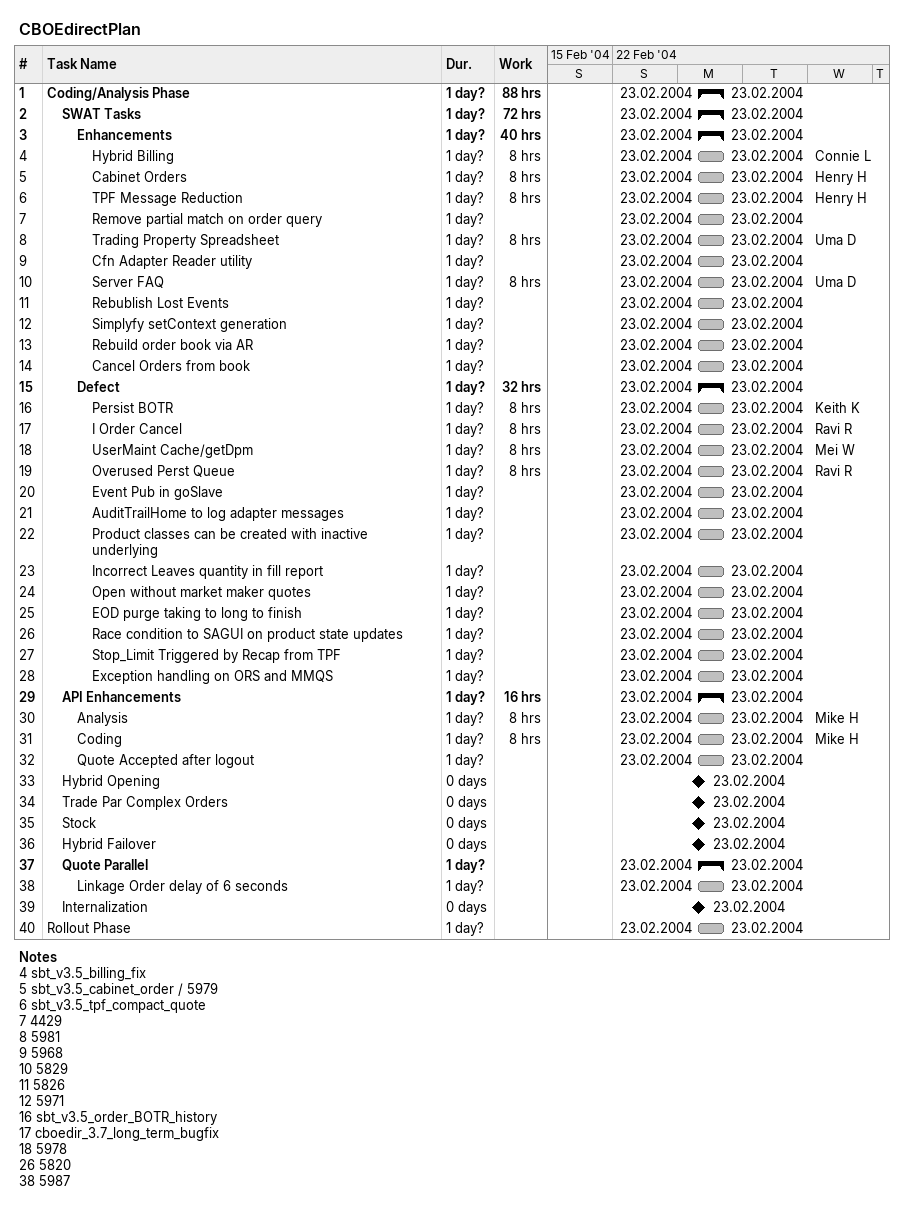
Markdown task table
CBOEdirectPlan

| ID | Level | Task | Duration | Start | Finish | Resources | Work (h) |
|---|---|---|---|---|---|---|---|
| 1 | 1 | **Coding/Analysis Phase** | 1d? | 2004-02-23 | 2004-02-23 |  | 88 |
| 2 | 2 | **SWAT Tasks** | 1d? | 2004-02-23 | 2004-02-23 |  | 72 |
| 3 | 3 | **Enhancements** | 1d? | 2004-02-23 | 2004-02-23 |  | 40 |
| 4 | 4 | Hybrid Billing | 1d? | 2004-02-23 | 2004-02-23 | Connie L | 8 |
| 5 | 4 | Cabinet Orders | 1d? | 2004-02-23 | 2004-02-23 | Henry H | 8 |
| 6 | 4 | TPF Message Reduction | 1d? | 2004-02-23 | 2004-02-23 | Henry H | 8 |
| 7 | 4 | Remove partial match on order query | 1d? | 2004-02-23 | 2004-02-23 |  |  |
| 8 | 4 | Trading Property Spreadsheet | 1d? | 2004-02-23 | 2004-02-23 | Uma D | 8 |
| 9 | 4 | Cfn Adapter Reader utility | 1d? | 2004-02-23 | 2004-02-23 |  |  |
| 10 | 4 | Server FAQ | 1d? | 2004-02-23 | 2004-02-23 | Uma D | 8 |
| 11 | 4 | Rebublish Lost Events | 1d? | 2004-02-23 | 2004-02-23 |  |  |
| 12 | 4 | Simplyfy setContext generation | 1d? | 2004-02-23 | 2004-02-23 |  |  |
| 13 | 4 | Rebuild order book via AR | 1d? | 2004-02-23 | 2004-02-23 |  |  |
| 14 | 4 | Cancel Orders from book | 1d? | 2004-02-23 | 2004-02-23 |  |  |
| 15 | 3 | **Defect** | 1d? | 2004-02-23 | 2004-02-23 |  | 32 |
| 16 | 4 | Persist BOTR | 1d? | 2004-02-23 | 2004-02-23 | Keith K | 8 |
| 17 | 4 | I Order Cancel | 1d? | 2004-02-23 | 2004-02-23 | Ravi R | 8 |
| 18 | 4 | UserMaint Cache/getDpm | 1d? | 2004-02-23 | 2004-02-23 | Mei W | 8 |
| 19 | 4 | Overused Perst Queue | 1d? | 2004-02-23 | 2004-02-23 | Ravi R | 8 |
| 20 | 4 | Event Pub in goSlave | 1d? | 2004-02-23 | 2004-02-23 |  |  |
| 21 | 4 | AuditTrailHome to log adapter messages | 1d? | 2004-02-23 | 2004-02-23 |  |  |
| 22 | 4 | Product classes can be created with inactive underlying | 1d? | 2004-02-23 | 2004-02-23 |  |  |
| 23 | 4 | Incorrect Leaves quantity in fill report | 1d? | 2004-02-23 | 2004-02-23 |  |  |
| 24 | 4 | Open without market maker quotes | 1d? | 2004-02-23 | 2004-02-23 |  |  |
| 25 | 4 | EOD purge taking to long to finish | 1d? | 2004-02-23 | 2004-02-23 |  |  |
| 26 | 4 | Race condition to SAGUI on product state updates | 1d? | 2004-02-23 | 2004-02-23 |  |  |
| 27 | 4 | Stop_Limit Triggered by Recap from TPF | 1d? | 2004-02-23 | 2004-02-23 |  |  |
| 28 | 4 | Exception handling on ORS and MMQS | 1d? | 2004-02-23 | 2004-02-23 |  |  |
| 29 | 2 | **API Enhancements** | 1d? | 2004-02-23 | 2004-02-23 |  | 16 |
| 30 | 3 | Analysis | 1d? | 2004-02-23 | 2004-02-23 | Mike H | 8 |
| 31 | 3 | Coding | 1d? | 2004-02-23 | 2004-02-23 | Mike H | 8 |
| 32 | 3 | Quote Accepted after logout | 1d? | 2004-02-23 | 2004-02-23 |  |  |
| 33 | 2 | Hybrid Opening | 0d | 2004-02-23 | 2004-02-23 |  |  |
| 34 | 2 | Trade Par Complex Orders | 0d | 2004-02-23 | 2004-02-23 |  |  |
| 35 | 2 | Stock | 0d | 2004-02-23 | 2004-02-23 |  |  |
| 36 | 2 | Hybrid Failover | 0d | 2004-02-23 | 2004-02-23 |  |  |
| 37 | 2 | **Quote Parallel** | 1d? | 2004-02-23 | 2004-02-23 |  |  |
| 38 | 3 | Linkage Order delay of 6 seconds | 1d? | 2004-02-23 | 2004-02-23 |  |  |
| 39 | 2 | Internalization | 0d | 2004-02-23 | 2004-02-23 |  |  |
| 40 | 1 | Rollout Phase | 1d? | 2004-02-23 | 2004-02-23 |  |  |

Notes
- 4: sbt_v3.5_billing_fix
- 5: sbt_v3.5_cabinet_order / 5979
- 6: sbt_v3.5_tpf_compact_quote
- 7: 4429
- 8: 5981
- 9: 5968
- 10: 5829
- 11: 5826
- 12: 5971
- 16: sbt_v3.5_order_BOTR_history
- 17: cboedir_3.7_long_term_bugfix
- 18: 5978
- 26: 5820
- 38: 5987
